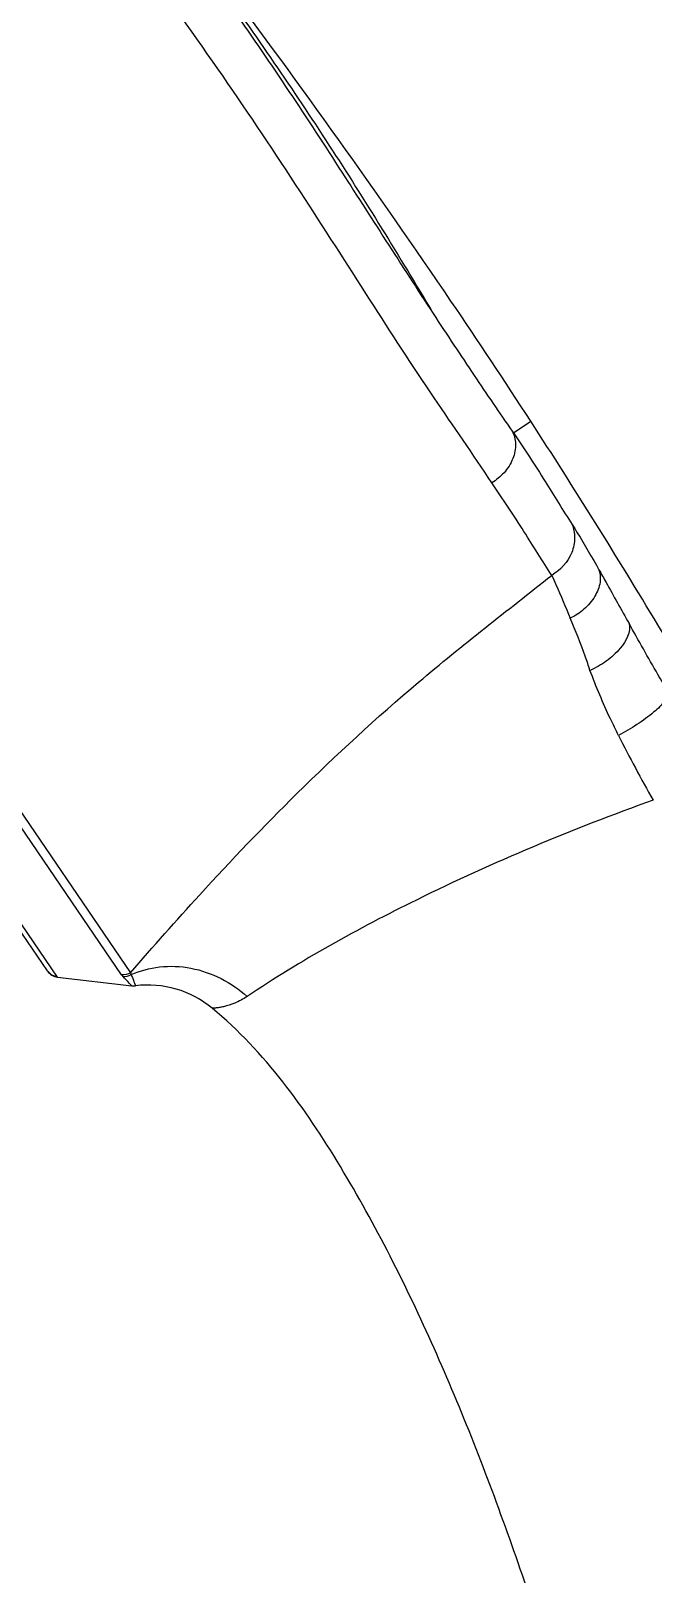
# Model space of a CAD drawing. Header units: millimetres. Extents: x 1122 to 8358, y -1894 to -296.
# Drawn here: x 7984.5 to 8006.1, y -656.1 to -602.6 of the extents above; entities that cross this region are included whole.
import ezdxf

# ---------------------------------------------------------------- set-up
doc = ezdxf.new("R2010")
doc.units = ezdxf.units.MM
doc.header["$LTSCALE"] = 3
doc.layers.add('DEF_LAYER_ASSEM_MEMBER', color=7, linetype='Continuous')

msp = doc.modelspace()

# ---------------------------------------------------------------- linework, layer by layer
at = {"layer": 'DEF_LAYER_ASSEM_MEMBER', "color": 9, "linetype": 'Continuous'}
for p, q in [((7985.436, -635.392), (7941.588, -571.048)), ((7986.127, -633.067), (7944.004, -571.255)), ((7944.813, -571.935), (7987.965, -635.243)), ((8001.244, -616.515), (8001.843, -616.106)), ((8001.202, -616.455), (8001.244, -616.515)), ((7987.654, -635.31), (7986.127, -633.067)), ((7988.012, -635.696), (7987.975, -635.658))]:
    msp.add_line(p, q, dxfattribs=at)
at = {"layer": 'DEF_LAYER_ASSEM_MEMBER', "color": 7, "linetype": 'Continuous'}
for p, q in [((7985.082, -635.177), (7941.658, -571.457)), ((7985.236, -635.323), (7985.082, -635.177)), ((7985.436, -635.392), (7985.236, -635.323)), ((7985.436, -635.392), (7988.012, -635.696))]:
    msp.add_line(p, q, dxfattribs=at)
for centre, radius, start, end in [((7786.614, -755.954), 256.673, 33.01439, 34.13008), ((7985.495, -634.895), 0.5, 214.2731, 263.2731), ((7988.071, -635.197), 0.502, 263.2985, 277.0829), ((7988.566, -639.167), 3.499, 50.3044, 97.1149)]:
    msp.add_arc(centre, radius, start, end, dxfattribs=at)
at = {"layer": 'DEF_LAYER_ASSEM_MEMBER', "color": 9, "linetype": 'Continuous'}
for centre, radius, start, end in [((8059.811, -599.152), 61.584, 206.89552, 209.2623), ((7988.395, -635.111), 0.451, 197.0738, 205.9691)]:
    msp.add_arc(centre, radius, start, end, dxfattribs=at)
for points, start_tangent, end_tangent in [([(8000.492, -618.25), (7998.496, -615.297), (7996.276, -611.909), (7993.855, -608.148), (7991.173, -604.144), (7988.212, -600.007), (7985.006, -595.822), (7981.636, -591.642), (7978.189, -587.511), (7971.32, -579.639), (7964.89, -572.667), (7955.394, -562.732)], (-0.544815, 0.838556), (-0.694865, 0.71914)), ([(7964.1, -569.697), (7973.576, -579.65), (7982.55, -590.034), (7986.847, -595.38), (7990.969, -600.862), (7994.846, -606.529), (7998.461, -612.373)], (0.70516, -0.709048), (0.509047, -0.860738)), ([(7998.461, -612.373), (7999.182, -613.469), (7999.883, -614.521), (8001.203, -616.455)], (0.538723, -0.842483), (0.573853, -0.818959)), ([(8001.202, -616.455), (8001.316, -616.89), (8001.222, -617.408), (8000.918, -617.895), (8000.491, -618.25)], (0.467694, -0.88389), (-0.854449, -0.519535)), ([(8001.244, -616.515), (8002.346, -618.198), (8003.279, -619.692)], (0.568512, -0.822675), (0.536242, -0.844064)), ([(8002.572, -621.457), (8001.611, -619.939), (8000.491, -618.25)], (-0.540387, 0.841417), (-0.569978, 0.82166)), ([(8003.279, -619.691), (8003.367, -620.151), (8003.266, -620.663), (8002.573, -621.457)], (0.376086, -0.926585), (-0.862537, -0.505994)), ([(8003.28, -619.692), (8003.457, -619.976), (8004.212, -621.26)], (0.536361, -0.843988), (0.491308, -0.870986)), ([(7987.964, -635.243), (7990.364, -632.541), (7993.734, -629.029), (7997.957, -625.16), (8002.573, -621.457)], (0.655829, 0.754909), (0.784623, 0.619973)), ([(8002.573, -621.457), (8002.719, -621.774), (8003.215, -622.945)], (0.435763, -0.900061), (0.389107, -0.921193)), ([(8004.212, -621.26), (8004.247, -621.692), (8004.068, -622.184), (8003.692, -622.631), (8003.215, -622.945)], (0.315028, -0.949082), (-0.900547, -0.434759)), ([(8004.212, -621.26), (8004.458, -621.7), (8005.254, -623.126)], (0.492232, -0.870464), (0.493208, -0.869912)), ([(8003.9, -624.757), (8003.735, -624.264), (8003.215, -622.945)], (-0.297657, 0.954673), (-0.386776, 0.922174)), ([(8005.254, -623.126), (8004.949, -623.985), (8004.465, -624.43), (8003.901, -624.757)], (0.232837, -0.972516), (-0.911129, -0.41212)), ([(8006.622, -625.522), (8006.254, -624.893), (8005.254, -623.126)], (-0.509952, 0.860203), (-0.486555, 0.87365)), ([(8004.889, -627.01), (8004.607, -626.429), (8003.9, -624.757)], (-0.445237, 0.895413), (-0.355453, 0.934694)), ([(8006.622, -625.522), (8006.506, -625.796), (8006.118, -626.197), (8005.526, -626.636), (8004.889, -627.009)], (0.032707, -0.999465), (-0.88695, -0.461865)), ([(8006.089, -629.253), (7997.878, -632.719), (7992.008, -636.066)], (-0.94066, -0.33935), (-0.83062, -0.55684)), ([(7987.964, -635.243), (7987.653, -635.31)], (-0.861791, -0.507263), (-0.993732, 0.111786)), ([(7987.698, -635.365), (7987.654, -635.31)], (-0.679325, 0.733837), (-0.562823, 0.826577)), ([(7987.698, -635.365), (7987.99, -635.308)], (0.994017, -0.109223), (0.880273, 0.474467)), ([(7987.975, -635.658), (7987.93, -635.612), (7987.698, -635.365)], (-0.701482, 0.712687), (-0.678178, 0.734898)), ([(7987.99, -635.308), (7988.972, -635.042), (7990.063, -635.085), (7992.009, -636.066)], (0.913158, 0.407606), (0.740453, -0.672108)), ([(7987.99, -635.308), (7988.043, -635.439), (7988.124, -635.667)], (0.384721, -0.923033), (0.306059, -0.952012)), ([(7988.124, -635.667), (7988.131, -635.688), (7988.133, -635.695)], (0.306059, -0.952012), (-0.620406, -0.784281)), ([(7992.007, -636.066), (7991.578, -636.296), (7991.194, -636.421), (7991.035, -636.451), (7990.91, -636.466), (7990.8, -636.475)], (-0.831122, -0.55609), (-0.995978, 0.089599))]:
    msp.add_spline(points, degree=3, dxfattribs=dict(at, start_tangent=start_tangent, end_tangent=end_tangent))
at = {"layer": 'DEF_LAYER_ASSEM_MEMBER', "color": 7, "linetype": 'Continuous'}
for points, start_tangent, end_tangent in [([(7964.101, -569.696), (7972.84, -579.018), (7982.449, -590.109), (7987.14, -595.91), (7991.441, -601.709), (7995.194, -607.315), (7998.461, -612.373)], (0.691503, -0.722374), (0.549193, -0.835696)), ([(7999.079, -611.942), (7991.149, -600.819), (7982.756, -590.041), (7973.867, -579.669), (7964.533, -569.696)], (-0.561047, 0.827784), (-0.698001, 0.716097)), ([(8007.684, -625.574), (8006.257, -623.179), (8001.843, -616.106)], (-0.508324, 0.861166), (-0.544822, 0.838552)), ([(8003.323, -661.648), (8001.115, -654.878), (7998.495, -648.271), (7996.965, -645.069), (7995.243, -641.965), (7993.251, -639.031), (7990.8, -636.476)], (-0.285224, 0.958461), (-0.769702, 0.638404))]:
    msp.add_spline(points, degree=3, dxfattribs=dict(at, start_tangent=start_tangent, end_tangent=end_tangent))

doc.saveas('drawing.dxf')
